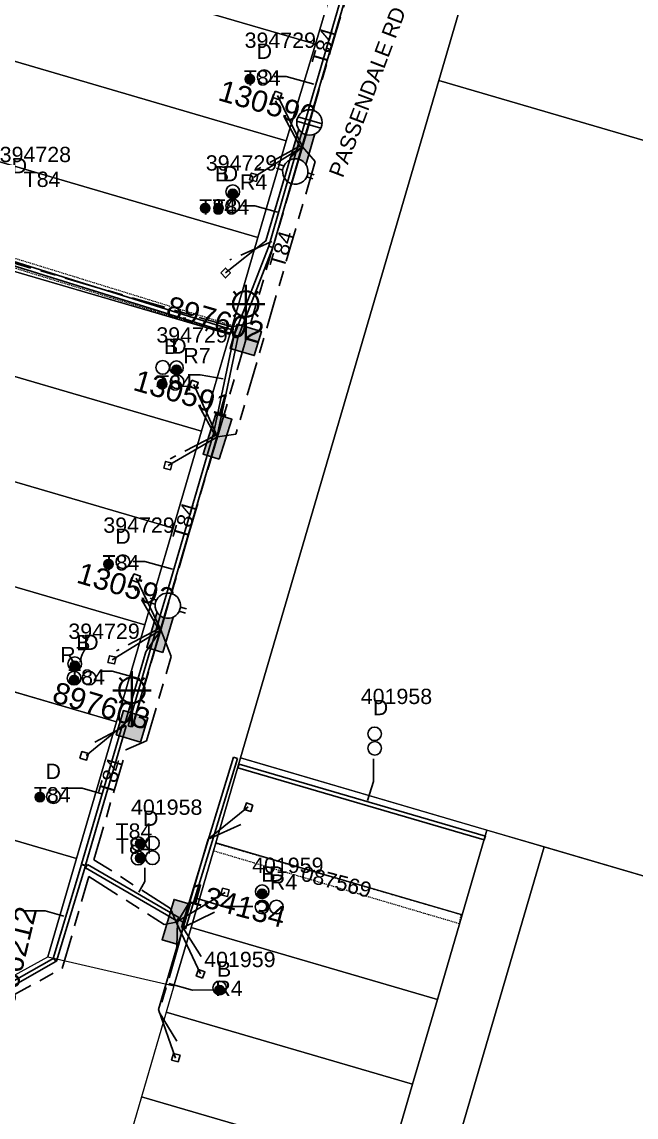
# Model space of a CAD drawing. Header units: metres. Extents: x 302050 to 303650, y 6239465 to 6240758.
# Drawn here: x 302326.7 to 302398.9, y 6239969.4 to 6240098.1 of the extents above; entities that cross this region are included whole.
import ezdxf
from ezdxf.enums import TextEntityAlignment as Align

# ---------------------------------------------------------------- set-up
doc = ezdxf.new("R2010")
doc.units = ezdxf.units.M
for name, pattern in [('Cable Exist UG', [8.2, 4, -1.2, 1.8, -1.2]), ('HIDDEN', [0.375, 0.25, -0.125]), ('HIDDEN2', [0.1875, 0.125, -0.0625])]:
    doc.linetypes.add(name, pattern=pattern)
doc.layers.get('0').update_dxf_attribs({"color": 6})
for name, color, linetype, lineweight in [('Cadastre Land Parcels_SP_EXT', 9, 'Continuous', 5), ('Cadastre Other Property_SP_EXT', 9, 'HIDDEN', 5), ('Cadastre Roads_SP_EXT', 9, 'Continuous', 5)]:
    doc.layers.add(name, color=color, linetype=linetype, lineweight=lineweight)
for name, color, linetype in [('Duct_SP_EXT', 7, 'Continuous'), ('Equip_LV_EXT', 7, 'Continuous'), ('Equip_SP_SL_EXT', 7, 'Continuous'), ('Mains_LV_EXT', 7, 'Continuous'), ('Mains_LV_SL_EXT', 7, 'Continuous'), ('Notes', 7, 'Continuous'), ('Services_SP_EXT', 7, 'Continuous'), ('SupportsUG_SP_LV_EXT', 7, 'Continuous'), ('SupportsUG_SP_LV_SL_EXT', 7, 'Continuous'), ('Trench_SP_EXT', 7, 'Continuous')]:
    doc.layers.add(name, color=color, linetype=linetype)
doc.styles.add('COLUMN_LABEL', font='arial.ttf')
doc.styles.add('iecARIAL', font='arial.ttf', dxfattribs={"height": 2})
doc.styles.add('POLE_LABEL', font='arial.ttf')
doc.styles.get("Standard").update_dxf_attribs({"font": 'arial.ttf'})

# ---------------------------------------------------------------- blocks, each defined once
blk = doc.blocks.new('COLUMN_EXT')
blk.add_hatch(color=256).paths.add_polyline_path([(-1.49, 1.48), (-1.49, -1.49), (1.48, -1.49), (1.48, 1.48)])
blk.add_lwpolyline([(-1.49, -1.49), (1.48, -1.49), (1.48, 1.48), (-1.49, 1.48)], close=True)
for tag, height, style, flags, p in [('ASSET_NUM', 2.5, 'COLUMN_LABEL', 8, (2, 2)), ('STRUCTURE_PLANT_NUMBER', 0.2, 'POLE_LABEL', 9, (1.81, 0.03)), ('STREET_CODE', 0.2, 'COLUMN_LABEL', 9, (1.81, -0.2))]:
    blk.add_attdef(tag, text='', height=height, dxfattribs=dict(style=style, flags=flags)).set_placement(p, align=Align.MIDDLE_LEFT)
at = {"flags": 9}
for tag, p in [('COLUMN_TYPE', (1.81, -0.4)), ('OWNED_BY', (1.81, -0.6)), ('STATE', (1.81, -0.8)), ('USAGE', (1.81, -1)), ('LEGEND', (1.81, -1.2)), ('STREETNAME', (1.81, -1.6)), ('SUBURB', (1.81, -1.8)), ('LOCATION', (1.81, -1.4)), ('NOTES', (1.81, -2))]:
    blk.add_attdef(tag, text='', height=0.2, dxfattribs=at).set_placement(p, align=Align.MIDDLE_LEFT)
at = {"flags": 1}
blk.add_attdef('Z', (1.81, -2.35), '', height=0.2, dxfattribs=at)
blk = doc.blocks.new('PILLAR_EXT')
blk.add_hatch(color=256).paths.add_polyline_path([(-2.475, 0.99), (-2.475, -0.99), (2.475, -0.99), (2.475, 0.99)])
blk.add_lwpolyline([(-2.475, -0.99), (2.475, -0.99), (2.475, 0.99), (-2.475, 0.99)], close=True)
at = {"style": 'iecARIAL', "flags": 8}
blk.add_attdef('ASSET_NUM', (1.5, 3.5), '', height=2.5, dxfattribs=at)
for tag, p, flags in [('OWNED_BY', (0, -0.2), 9), ('STATE', (0, -0.4), 9), ('SUPPORT_TYPE', (0, -0.6), 9), ('USAGE', (0, -0.8), 9), ('LEGEND', (0, -1), 9), ('LOCATION', (0, -1.2), 9), ('NOTES', (0, -1.4), 9), ('STREETNAME', (0, -1.8), 9), ('SUBURB', (0, -2), 1), ('PARENT', (0, -1.6), 9)]:
    blk.add_attdef(tag, p, '', height=0.2, dxfattribs=dict(flags=flags))
blk = doc.blocks.new('DUCT_EXT')
blk.add_circle((0, 0.8), 0.8)
at = {"flags": 1}
blk.add_attdef('Z', (0, 0), '', height=0.2, dxfattribs=at)
at = {"flags": 9}
for tag, p in [('DUCT_CODE', (0, 0)), ('XSECT_TYPE', (0, -0.2)), ('STATE', (0, -0.6)), ('FB_REFERENCE', (0, -0.4)), ('NOTES', (0, -0.8))]:
    blk.add_attdef(tag, text='', height=0.2, dxfattribs=at).set_placement(p, align=Align.MIDDLE_LEFT)
blk = doc.blocks.new('SL_LANTERN_EXT')
at = {"lineweight": 40}
for p, q in [((0, 1.97), (0, 6.47)), ((-1.46, 5.68), (-1.06, 5.28)), ((1.46, 5.68), (1.06, 5.28)), ((-2.25, 4.22), (2.25, 4.22)), ((-1.46, 2.76), (-1.06, 3.16)), ((0, 0), (0, 2.72)), ((1.46, 2.76), (1.06, 3.16))]:
    blk.add_line(p, q, dxfattribs=at)
blk.add_circle((0, 4.22), 1.5, dxfattribs=at)
at = {"style": 'iecARIAL', "flags": 9}
blk.add_attdef('ASSET_NUM', (1.5, 1.5), '', height=2.5, dxfattribs=at)
for tag, p, height, flags in [('CONSTRUCTED_VOLTAGE', (0.98, -0.65), 0.2, 9), ('CONTROL_TYPE', (0.98, -0.85), 0.2, 9), ('LANTERN_PURPOSE', (0.98, -1.05), 0.2, 9), ('LANTERN_TYPE', (0.98, -1.25), 0.2, 9), ('NO_PHASES', (0.98, -1.45), 0.2, 9), ('LNUMBER', (2.18, -3.25), 2.5, 8), ('OPERATING_VOLTAGE', (0.98, -1.65), 0.2, 9), ('ORIENTATION', (0.98, -1.85), 0.2, 9), ('OWNED_BY', (0.98, -2.05), 0.2, 9), ('STATE', (0.98, -2.25), 0.2, 9), ('USAGE', (0.98, -2.45), 0.2, 9), ('CEXIST', (0.98, -2.65), 0.2, 9), ('CNEW', (0.98, -2.85), 0.2, 9), ('CNUMBER', (0.98, -3.05), 0.2, 9), ('CREMOVE', (0.98, -3.25), 0.2, 9), ('CREPLACE', (0.98, -3.45), 0.2, 9), ('LKINGHEIGHT', (0.98, -3.65), 0.2, 9), ('LBRACKET', (0.98, -3.85), 0.2, 9), ('LBRACKETVOCAB', (0.98, -4.05), 0.2, 9), ('LCATEGORY', (0.98, -4.25), 0.2, 9), ('LCHARGE1', (0.98, -4.45), 0.2, 9), ('LCHARGE1PERCENT', (0.98, -4.65), 0.2, 9), ('LCHARGE2', (0.98, -4.85), 0.2, 9), ('LCHARGE2PERCENT', (0.98, -5.05), 0.2, 9), ('LCHARGE3', (0.98, -5.25), 0.2, 9), ('LCHARGE3PERCENT', (0.98, -5.45), 0.2, 9), ('LEXIST', (0.98, -5.65), 0.2, 9), ('LLAMP', (0.98, -5.85), 0.2, 9), ('LLAMPVOCAB', (0.98, -6.05), 0.2, 9), ('LMAST', (0.98, -6.25), 0.2, 9), ('LMASTVOCAB', (0.98, -6.45), 0.2, 9), ('LNEW', (0.98, -6.65), 0.2, 9), ('LANTNUMBER', (0.98, -6.85), 0.2, 9), ('LOUTREACH', (0.98, -7.25), 0.2, 9), ('LOUTREACHVOCAB', (0.98, -7.45), 0.2, 9), ('LRATECODE', (0.98, -7.65), 0.2, 9), ('LREMOVE', (0.98, -7.85), 0.2, 9), ('LREPLACE', (0.98, -8.05), 0.2, 9), ('LTYPE', (0.98, -8.25), 0.2, 9), ('LTYPEVOCAB', (0.98, -8.45), 0.2, 9), ('LEGEND', (0.98, -8.65), 0.2, 9), ('LOCATION', (0.98, -8.85), 0.2, 9), ('NOTES', (0.98, -9.05), 0.2, 9), ('STREETNAME', (0.98, -9.25), 0.2, 9), ('SUBURB', (0.98, -9.45), 0.2, 1)]:
    blk.add_attdef(tag, p, '', height=height, dxfattribs=dict(flags=flags))
blk = doc.blocks.new('CCP_EXT')
at = {"flags": 9}
for tag, p in [('STATE', (0, -1.8)), ('LEGEND', (0, -1.4)), ('LIFE_SUPPORT', (0, -1.6)), ('NOTES', (0, -2))]:
    blk.add_attdef(tag, text='', height=0.2, dxfattribs=at).set_placement(p, align=Align.MIDDLE_LEFT)
blk.add_wipeout([(0, 0.57), (0.57, 0), (0, -0.57), (-0.57, 0)])
blk.add_lwpolyline([(-0.57, 0), (0, 0.57), (0.57, 0), (0, -0.57), (-0.57, 0)])
at = {"flags": 1}
blk.add_attdef('Z', (0, 0), '', height=0.2, dxfattribs=at)
at = {"flags": 9}
for tag, p in [('CCP_TYPE', (0, 0)), ('CONSTRUCTED_VOLTAGE', (0, -0.2)), ('OPERATING_VOLTAGE', (0, -0.6)), ('ORIENTATION', (0, -0.8)), ('OWNED_BY', (0, -1)), ('NO_PHASES', (0, -0.4)), ('USAGE', (0, -1.2))]:
    blk.add_attdef(tag, text='', height=0.2, dxfattribs=at).set_placement(p, align=Align.MIDDLE_LEFT)
blk = doc.blocks.new('LV_UG_LINKS_OPEN_EXT')
for p, q in [((-0.25, 1.47), (-0.25, 2.22)), ((0.25, 1.47), (0.25, 2.22)), ((-0.25, -1.47), (-0.25, -2.22)), ((0.25, -1.47), (0.25, -2.22))]:
    blk.add_line(p, q)
at = {"flags": 9}
for tag, p in [('ACTUAL_STATUS', (0, 0)), ('CONSTRUCTED_VOLTAGE', (0, -0.2)), ('OPERATING_VOLTAGE', (0, -0.6)), ('ORIENTATION', (0, -0.8)), ('STATE', (0, -1)), ('SWITCH_TYPE', (0, -1.2)), ('NO_PHASES', (0, -0.4)), ('USAGE', (0, -1.4)), ('NOTES', (0, -1.6))]:
    blk.add_attdef(tag, text='', height=0.2, dxfattribs=at).set_placement(p, align=Align.MIDDLE_LEFT)
at = {"flags": 1}
blk.add_attdef('Z', (0, 0), '', height=0.2, dxfattribs=at)
blk.add_wipeout([(-0.25, 1.47), (-0.43, 1.43), (-0.61, 1.36), (-0.77, 1.28), (-0.93, 1.17), (-1.07, 1.05), (-1.19, 0.9), (-1.29, 0.75), (-1.38, 0.58), (-1.44, 0.4), (-1.48, 0.22), (-1.49, 0.03), (-1.49, -0.16), (-1.45, -0.34), (-1.4, -0.52), (-1.32, -0.69), (-1.23, -0.85), (-1.11, -1), (-0.98, -1.13), (-0.83, -1.24), (-0.66, -1.34), (-0.49, -1.41), (-0.31, -1.46), (-0.13, -1.49), (0.06, -1.49), (0.25, -1.47), (0.43, -1.43), (0.61, -1.36), (0.77, -1.28), (0.93, -1.17), (1.07, -1.05), (1.19, -0.9), (1.29, -0.75), (1.38, -0.58), (1.44, -0.4), (1.48, -0.22), (1.49, -0.03), (1.49, 0.16), (1.45, 0.34), (1.4, 0.52), (1.32, 0.69), (1.23, 0.85), (1.11, 1), (0.98, 1.13), (0.83, 1.24), (0.66, 1.34), (0.49, 1.41), (0.31, 1.46), (0.13, 1.49), (-0.06, 1.49)])
blk.add_lwpolyline([(0, -1.49, 1), (0, 1.49, 1)], format="xyb", close=True)
blk = doc.blocks.new('LV_UG_LINKS_CLOSED_EXT')
blk.add_wipeout([(-1.06, 1.06), (-1.18, 0.92), (-1.29, 0.76), (-1.37, 0.59), (-1.43, 0.42), (-1.48, 0.23), (-1.49, 0.05), (-1.49, -0.14), (-1.46, -0.33), (-1.41, -0.51), (-1.33, -0.68), (-1.24, -0.84), (-1.12, -0.99), (-0.99, -1.12), (-0.84, -1.24), (-0.68, -1.33), (-0.51, -1.41), (-0.33, -1.46), (-0.14, -1.49), (0.05, -1.49), (0.23, -1.48), (0.42, -1.43), (0.59, -1.37), (0.76, -1.29), (0.92, -1.18), (1.06, -1.06), (1.18, -0.92), (1.29, -0.76), (1.37, -0.59), (1.43, -0.42), (1.48, -0.23), (1.49, -0.05), (1.49, 0.14), (1.46, 0.33), (1.41, 0.51), (1.33, 0.68), (1.24, 0.84), (1.12, 0.99), (0.99, 1.12), (0.84, 1.24), (0.68, 1.33), (0.51, 1.41), (0.33, 1.46), (0.14, 1.49), (-0.05, 1.49), (-0.23, 1.48), (-0.42, 1.43), (-0.59, 1.37), (-0.76, 1.29), (-0.92, 1.18)])
for p, q in [((-0.25, -1.48), (-0.25, 1.48)), ((0.25, -1.48), (0.25, 1.48))]:
    blk.add_line(p, q)
blk.add_circle((0, 0), 1.5)
at = {"flags": 9}
for tag, p in [('ACTUAL_STATUS', (0, 0)), ('CONSTRUCTED_VOLTAGE', (0, -0.2)), ('OPERATING_VOLTAGE', (0, -0.6)), ('ORIENTATION', (0, -0.8)), ('STATE', (0, -1)), ('SWITCH_TYPE', (0, -1.2)), ('NO_PHASES', (0, -0.4)), ('USAGE', (0, -1.4)), ('NOTES', (0, -1.6))]:
    blk.add_attdef(tag, text='', height=0.2, dxfattribs=at).set_placement(p, align=Align.MIDDLE_LEFT)
at = {"flags": 1}
blk.add_attdef('Z', (0, 0), '', height=0.2, dxfattribs=at)
blk = doc.blocks.new('CABLE_LARGE_EXT')
h = blk.add_hatch(color=256)
edge = h.paths.add_edge_path()
edge.add_arc((0, 0.55), 0.55, 0, 360)
blk.add_circle((0, 0.55), 0.55)
at = {"flags": 1}
blk.add_attdef('Z', (0, 0), '', height=0.2, dxfattribs=at)
at = {"flags": 9}
for tag, p in [('COND_CODE', (0, 0)), ('STATE', (0, -0.4)), ('XSECT_SIZE', (0, -0.6)), ('FB_REFERENCE', (0, -0.2)), ('NOTES', (0, -0.8))]:
    blk.add_attdef(tag, text='', height=0.2, dxfattribs=at).set_placement(p, align=Align.MIDDLE_LEFT)

msp = doc.modelspace()

# ---------------------------------------------------------------- linework, layer by layer
at = {"layer": 'Cadastre Land Parcels_SP_EXT', "linetype": 'Continuous'}
for points in [[(302464.39, 6240130.22), (302464.66, 6240131.02), (302464.91, 6240131.82), (302465.04, 6240132.25), (302465.16, 6240132.63), (302465.41, 6240133.44), (302465.67, 6240134.24), (302466.08, 6240138.95), (302464.73, 6240141.84), (302464.08, 6240143.22), (302460.2, 6240145.91), (302403.86, 6240166.11), (302396.52, 6240162.37), (302375.69, 6240091.2), (302446.91, 6240070.36), (302464.39, 6240130.22)], [(302364.34, 6240106.22), (302333.49, 6240115.21), (302330.35, 6240104.47), (302361.19, 6240095.44), (302364.34, 6240106.22)], [(302361.19, 6240095.44), (302330.35, 6240104.47), (302324.67, 6240106.13), (302321.34, 6240094.75), (302357.75, 6240084.1), (302361.19, 6240095.44)], [(302357.75, 6240084.1), (302321.34, 6240094.75), (302319.96, 6240090.04), (302318.01, 6240083.37), (302354.42, 6240072.72), (302357.75, 6240084.1)], [(302446.91, 6240070.36), (302375.69, 6240091.2), (302352.38, 6240011.56), (302423.59, 6239990.71), (302446.91, 6240070.36)], [(302354.42, 6240072.72), (302318.01, 6240083.37), (302315.25, 6240073.95), (302314.67, 6240072), (302351.1, 6240061.34), (302354.42, 6240072.72)], [(302351.1, 6240061.34), (302314.67, 6240072), (302311.34, 6240060.62), (302347.77, 6240049.96), (302351.1, 6240061.34)], [(302347.77, 6240049.96), (302311.34, 6240060.62), (302310.17, 6240056.6), (302308.01, 6240049.24), (302344.45, 6240038.58), (302347.77, 6240049.96)], [(302344.45, 6240038.58), (302308.01, 6240049.24), (302305.27, 6240039.86), (302304.68, 6240037.86), (302341.12, 6240027.2), (302344.45, 6240038.58)], [(302341.12, 6240027.2), (302304.68, 6240037.86), (302301.36, 6240026.48), (302337.79, 6240015.82), (302341.12, 6240027.2)], [(302337.79, 6240015.82), (302312, 6240023.37), (302307.3, 6240007.3), (302333.09, 6239999.75), (302337.79, 6240015.82)], [(302381.32, 6240003.08), (302352.38, 6240011.56), (302349.47, 6240001.6), (302378.41, 6239993.13), (302381.32, 6240003.08)], [(302329.71, 6239988.2), (302333.09, 6239999.75), (302307.3, 6240007.3), (302302.24, 6239989.99), (302322.27, 6239984.13), (302329.71, 6239988.2)], [(302378.41, 6239993.13), (302349.47, 6240001.6), (302346.56, 6239991.65), (302375.5, 6239983.18), (302378.41, 6239993.13)], [(302423.59, 6239990.71), (302388.04, 6240001.12), (302364.75, 6239921.47), (302400.29, 6239911.07), (302423.59, 6239990.71)], [(302375.5, 6239983.18), (302346.56, 6239991.65), (302344.54, 6239984.77), (302343.64, 6239981.69), (302372.59, 6239973.22), (302375.5, 6239983.18)], [(302372.59, 6239973.22), (302343.64, 6239981.69), (302340.73, 6239971.74), (302369.68, 6239963.27), (302372.59, 6239973.22)], [(302369.68, 6239963.27), (302340.73, 6239971.74), (302337.82, 6239961.78), (302366.77, 6239953.31), (302369.68, 6239963.27)]]:
    msp.add_lwpolyline(points, close=True, dxfattribs=at)
at = {"layer": 'Duct_SP_EXT'}
for p, q in [((302362.48, 6240094.98), (302365.63, 6240105.73)), ((302362.94, 6240094.85), (302366.09, 6240105.6)), ((302362.48, 6240094.98), (302362.71, 6240094.91)), ((302362.48, 6240094.98), (302362.71, 6240094.92)), ((302362.94, 6240094.85), (302362.71, 6240094.92)), ((302362.94, 6240094.85), (302362.71, 6240094.91)), ((302359.12, 6240083.51), (302359.35, 6240083.45)), ((302359.12, 6240083.51), (302359.35, 6240083.45)), ((302359.58, 6240083.38), (302359.35, 6240083.45)), ((302359.58, 6240083.38), (302359.35, 6240083.45)), ((302352.04, 6240060.95), (302356.16, 6240071.56)), ((302355.7, 6240071.71), (302355.93, 6240071.64)), ((302356.16, 6240071.56), (302355.93, 6240071.64)), ((302351.26, 6240061.43), (302351.33, 6240061.66)), ((302351.4, 6240061.89), (302351.33, 6240061.66)), ((302349.15, 6240049.51), (302351.59, 6240061.04)), ((302349.62, 6240049.41), (302352.06, 6240060.94)), ((302351.59, 6240061.04), (302351.82, 6240060.99)), ((302351.6, 6240061.12), (302351.82, 6240061.04)), ((302352.04, 6240060.95), (302351.82, 6240061.04)), ((302352.06, 6240060.94), (302351.82, 6240060.99)), ((302349.15, 6240049.53), (302349.38, 6240049.46)), ((302349.15, 6240049.51), (302349.38, 6240049.46)), ((302349.62, 6240049.41), (302349.38, 6240049.46)), ((302349.61, 6240049.39), (302349.38, 6240049.46)), ((302339.63, 6240015.21), (302342.95, 6240026.65)), ((302342.95, 6240026.65), (302342.72, 6240026.72)), ((302342.95, 6240026.65), (302342.72, 6240026.72)), ((302338.49, 6240015.44), (302338.72, 6240015.38)), ((302338.95, 6240015.31), (302338.72, 6240015.38)), ((302339.17, 6240015.34), (302339.4, 6240015.28)), ((302339.63, 6240015.21), (302339.4, 6240015.28)), ((302351.55, 6240011.64), (302351.78, 6240011.57)), ((302352.01, 6240011.5), (302351.78, 6240011.57)), ((302352.07, 6240010.39), (302352.14, 6240010.62)), ((302352.2, 6240010.85), (302352.14, 6240010.62)), ((302381.15, 6240002.39), (302381.08, 6240002.16)), ((302381.01, 6240001.93), (302381.08, 6240002.16)), ((302330.35, 6239988.01), (302333.68, 6239999.03)), ((302330.75, 6239987.68), (302334.14, 6239998.89)), ((302333.68, 6239999.03), (302333.91, 6239998.96)), ((302333.7, 6239999.08), (302333.93, 6239999.01)), ((302334.14, 6239998.89), (302333.91, 6239998.96)), ((302334.16, 6239998.95), (302333.93, 6239999.01)), ((302334.16, 6239998.64), (302334.28, 6239998.85)), ((302344.88, 6239992.42), (302334.16, 6239998.64)), ((302334.4, 6239999.05), (302334.28, 6239998.85)), ((302345.12, 6239992.83), (302334.4, 6239999.05)), ((302344.88, 6239992.42), (302345, 6239992.63)), ((302345.12, 6239992.83), (302345, 6239992.63)), ((302345.45, 6239991.63), (302345.68, 6239991.56)), ((302345.91, 6239991.49), (302345.68, 6239991.56)), ((302322.59, 6239983.6), (302330.43, 6239988.05)), ((302322.67, 6239983.09), (302330.67, 6239987.64)), ((302330.43, 6239988.05), (302330.35, 6239988.01)), ((302330.35, 6239988.01), (302330.55, 6239987.85)), ((302330.43, 6239988.05), (302330.55, 6239987.85)), ((302330.67, 6239987.64), (302330.55, 6239987.85)), ((302330.75, 6239987.68), (302330.55, 6239987.85)), ((302330.67, 6239987.64), (302330.75, 6239987.68))]:
    msp.add_line(p, q, dxfattribs=at)
for points in [[(302356.33, 6240091.64), (302357.73, 6240091.64), (302360.99, 6240090.75)], [(302352.65, 6240076.47), (302354.04, 6240076.47), (302356.71, 6240075.7)], [(302346.23, 6240056.59), (302347.62, 6240056.59), (302350.35, 6240056.13)], [(302339.74, 6240034.65), (302341.13, 6240034.65), (302344.39, 6240033.76)], [(302335.89, 6240021.76), (302337.28, 6240021.76), (302340.54, 6240020.87)], [(302368, 6240011.46), (302368.01, 6240008.78), (302367.3, 6240006.57)], [(302331.34, 6240008.02), (302333.77, 6240008.02), (302336.08, 6240007.34)], [(302341.13, 6239998.65), (302341.13, 6239997.05), (302340.42, 6239995.79)], [(302353.8, 6239994.11), (302350.39, 6239994.11), (302347.26, 6239995.06)], [(302326.84, 6239993.58), (302329.43, 6239993.59), (302331.61, 6239992.96)], [(302349.14, 6239984.3), (302346.71, 6239984.29), (302343.96, 6239985.07)]]:
    msp.add_lwpolyline(points, dxfattribs=at)
at = {"layer": 'Mains_LV_EXT', "linetype": 'Cable Exist UG'}
msp.add_lwpolyline([(302301.74, 6239988.04), (302301.93, 6239985.9), (302301.93, 6239985.9), (302322.19, 6239979.95), (302324.23, 6239982.89), (302324.23, 6239982.89), (302331.42, 6239986.83), (302334.55, 6239997.65), (302343.4, 6239991.99), (302344.81, 6239992.28)], dxfattribs=at)
at = {"layer": 'Mains_LV_SL_EXT', "linetype": 'Cable Exist UG'}
for points in [[(302349.66, 6240049.32), (302352.99, 6240060.69)], [(302343, 6240026.63), (302339.71, 6240015.3)]]:
    msp.add_lwpolyline(points, dxfattribs=at)
at = {"layer": 'Trench_SP_EXT', "linetype": 'Cable Exist UG'}
for points in [[(302356.07, 6240072.25), (302351.13, 6240070.1)], [(302351.44, 6240061.64), (302351.52, 6240061.07)], [(302348.75, 6240002.09), (302352.69, 6240003.86)], [(302345.73, 6239991.67), (302349.54, 6239993.57)], [(302345, 6239992.63), (302345.83, 6239992.14)], [(302345.65, 6239991.67), (302345.1, 6239989.58), (302345.1, 6239989.58), (302342.8, 6239981.68), (302345.12, 6239977.87)], [(302345.61, 6239991.63), (302348.01, 6239987.8)]]:
    msp.add_lwpolyline(points, dxfattribs=at)

# ---------------------------------------------------------------- block references
at = {"layer": 'Duct_SP_EXT'}
for name, p in [('CABLE_LARGE_EXT', (302353.45, 6240090.79)), ('DUCT_EXT', (302355.15, 6240090.82)), ('DUCT_EXT', (302351.46, 6240077.31)), ('CABLE_LARGE_EXT', (302351.46, 6240077.31)), ('DUCT_EXT', (302351.46, 6240075.66)), ('CABLE_LARGE_EXT', (302348.22, 6240075.63)), ('CABLE_LARGE_EXT', (302349.77, 6240075.63)), ('DUCT_EXT', (302343.23, 6240056.66)), ('DUCT_EXT', (302344.85, 6240056.63)), ('CABLE_LARGE_EXT', (302344.85, 6240056.63)), ('DUCT_EXT', (302344.92, 6240054.97)), ('CABLE_LARGE_EXT', (302343.15, 6240054.94)), ('CABLE_LARGE_EXT', (302336.86, 6240033.8)), ('DUCT_EXT', (302338.55, 6240033.83)), ('DUCT_EXT', (302332.89, 6240021.83)), ('DUCT_EXT', (302332.82, 6240020.15)), ('CABLE_LARGE_EXT', (302332.89, 6240021.83)), ('DUCT_EXT', (302334.58, 6240020.14)), ('CABLE_LARGE_EXT', (302332.82, 6240020.15)), ('DUCT_EXT', (302354.9, 6239993.25)), ('DUCT_EXT', (302356.59, 6239993.24))]:
    msp.add_blockref(name, p, dxfattribs=at)
for name, p, rotation in [('DUCT_EXT', (302368.93, 6240014.4), 90.16136329840982), ('DUCT_EXT', (302368.94, 6240012.7), 90.16136329840982), ('CABLE_LARGE_EXT', (302328.8, 6240006.41), 0.1706994864804443), ('DUCT_EXT', (302330.39, 6240006.23), 0.2123217188264166), ('DUCT_EXT', (302342.82, 6240001.55), 89.9508370394316), ('DUCT_EXT', (302341.14, 6240001.48), 89.9508370394316), ('CABLE_LARGE_EXT', (302341.14, 6240001.48), 89.62381792495289), ('DUCT_EXT', (302341.14, 6239999.79), 89.9508370394316), ('CABLE_LARGE_EXT', (302341.14, 6239999.79), 90.19269190617683), ('DUCT_EXT', (302342.82, 6239999.83), 89.9508370394316), ('DUCT_EXT', (302354.9, 6239995.05), 358.8666968666377), ('CABLE_LARGE_EXT', (302354.9, 6239995.05), 358.5359993603493), ('DUCT_EXT', (302349.9, 6239983.74), 358.8666968666377), ('CABLE_LARGE_EXT', (302349.9, 6239983.74), 358.5359993603493)]:
    msp.add_blockref(name, p, dxfattribs=dict(at, rotation=rotation))
at = {"layer": 'Equip_SP_SL_EXT'}
for p in [(302352.99, 6240060.69), (302339.61, 6240015.29)]:
    msp.add_blockref('SL_LANTERN_EXT', p, dxfattribs=at)
at = {"layer": 'SupportsUG_SP_LV_EXT'}
ref = msp.add_blockref('PILLAR_EXT', (302359.64, 6240083.37), dxfattribs=dict(at, rotation=73.90450177438044))
ref.add_attrib('ASSET_NUM', '130590', dxfattribs={"layer": '0', "height": 2.5, "rotation": 343.9045, "style": 'iecARIAL'}).set_placement((302361.14, 6240086.87), align=Align.MIDDLE_RIGHT)
ref = msp.add_blockref('PILLAR_EXT', (302349.66, 6240049.32), dxfattribs=dict(at, rotation=72.41356460111209))
ref.add_attrib('ASSET_NUM', '130591', dxfattribs={"layer": '0', "height": 2.5, "rotation": 343.9652, "style": 'iecARIAL'}).set_placement((302351.16, 6240052.82), align=Align.MIDDLE_RIGHT)
ref = msp.add_blockref('PILLAR_EXT', (302343, 6240026.63), dxfattribs=dict(at, rotation=73.6612109633671))
ref.add_attrib('ASSET_NUM', '130592', dxfattribs={"layer": '0', "height": 2.5, "rotation": 343.6612, "style": 'iecARIAL'}).set_placement((302344.5, 6240030.13), align=Align.MIDDLE_RIGHT)
ref = msp.add_blockref('PILLAR_EXT', (302344.81, 6239992.28), dxfattribs=dict(at, rotation=73.28398653039683))
ref.add_attrib('ASSET_NUM', '134134', dxfattribs={"layer": '0', "height": 2.5, "rotation": 345.1101, "style": 'iecARIAL'}).set_placement((302346.31, 6239995.78), align=Align.MIDDLE_LEFT)
at = {"layer": 'SupportsUG_SP_LV_SL_EXT'}
ref = msp.add_blockref('COLUMN_EXT', (302352.99, 6240060.69), dxfattribs=dict(at, rotation=253.661210931363))
ref.add_attrib('ASSET_NUM', '897602', dxfattribs={"layer": '0', "height": 2.5, "rotation": 343.6612, "style": 'COLUMN_LABEL'}).set_placement((302354.99, 6240061.44), align=Align.MIDDLE_RIGHT)
ref = msp.add_blockref('COLUMN_EXT', (302339.61, 6240015.29), dxfattribs=dict(at, rotation=73.3278572181066))
ref.add_attrib('ASSET_NUM', '897603', dxfattribs={"layer": '0', "height": 2.5, "rotation": 343.3279, "style": 'COLUMN_LABEL'}).set_placement((302341.61, 6240016.04), align=Align.MIDDLE_RIGHT)
ref = msp.add_blockref('COLUMN_EXT', (302321.29, 6239982.22), dxfattribs=dict(at, rotation=340.8427589313727))
ref.add_attrib('ASSET_NUM', '906212', dxfattribs={"layer": '0', "height": 2.5, "rotation": 76.3434, "style": 'COLUMN_LABEL'}).set_placement((302323.29, 6239982.97), align=Align.TOP_LEFT)

# ---------------------------------------------------------------- texts
at = {"layer": 'Cadastre Other Property_SP_EXT'}
msp.add_text('087569', height=1.8, rotation=345.587, dxfattribs=at).set_placement((302359.35, 6239997.19))
at = {"layer": 'Duct_SP_EXT'}
for s, p in [('394729', (302352.85, 6240095.02)), ('D', (302354.26, 6240093.72)), ('394728', (302324.07, 6240081.59)), ('394729', (302348.29, 6240080.59)), ('D', (302325.48, 6240080.28)), ('B', (302349.35, 6240079.32)), ('D', (302350.28, 6240079.33)), ('T84', (302326.88, 6240078.67)), ('T84', (302347.52, 6240075.43)), ('T84', (302349.07, 6240075.43)), ('394729', (302342.48, 6240060.38)), ('B', (302343.38, 6240059.04)), ('D', (302344.22, 6240059.08)), ('R7', (302345.65, 6240057.95)), ('394729', (302336.25, 6240038.03)), ('D', (302337.66, 6240036.73)), ('394729', (302332.14, 6240025.56)), ('B', (302333.05, 6240024.21)), ('D', (302333.88, 6240024.26)), ('R7', (302331.18, 6240022.81)), ('401958', (302366.5, 6240017.9)), ('D', (302367.91, 6240016.59)), ('D', (302329.45, 6240009.09)), ('T84', (302328.08, 6240006.34)), ('401958', (302339.5, 6240004.88)), ('D', (302340.91, 6240003.58)), ('T84', (302337.68, 6240002.07)), ('T84', (302337.72, 6240000.31)), ('401959', (302353.73, 6239998.05)), ('B', (302354.81, 6239997.02)), ('D', (302355.71, 6239997.04)), ('R4', (302355.82, 6239996.07)), ('401959', (302348.1, 6239986.98)), ('B', (302349.6, 6239985.85)), ('R4', (302349.41, 6239983.59))]:
    msp.add_text(s, height=1.8, dxfattribs=at).set_placement(p)
at = {"layer": 'Mains_LV_EXT'}
for rotation, p in [(73.6614, (302362.41, 6240092.84)), (73.7692, (302357.47, 6240069)), (73.6612, (302346.06, 6240037.05)), (73.7248, (302337.32, 6240007.04))]:
    msp.add_text('T84', height=1.8, rotation=rotation, dxfattribs=at).set_placement(p)
at = {"layer": 'Notes'}
msp.add_text('PASSENDALE RD', height=1.8, rotation=69.2631, dxfattribs=at).set_placement((302364.38, 6240079.65))

# ---------------------------------------------------------------- next in the draw order: block references
at = {"layer": 'Services_SP_EXT'}
for p, rotation in [((302356.7, 6240089.42), 295.9045017409904), ((302353.93, 6240079.81), 31.90450164987707), ((302346.88, 6240055.45), 294.4135647229169), ((302343.86, 6240045.92), 30.41356473614674), ((302340.09, 6240032.69), 295.6612108482567), ((302337.28, 6240023.1), 31.66121099871718), ((302334.01, 6240011.81), 28.30490850488043), ((302353.32, 6240005.77), 205.9399932004333), ((302350.56, 6239995.76), 211.2198497071172), ((302347.68, 6239986.19), 115.2198495560985), ((302344.77, 6239976.35), 119.9795830698504)]:
    msp.add_blockref('CCP_EXT', p, dxfattribs=dict(at, rotation=rotation))
msp.add_blockref('CCP_EXT', (302350.61, 6240068.56), dxfattribs=at)

# ---------------------------------------------------------------- next in the draw order: linework, layer by layer
at = {"layer": 'Cadastre Other Property_SP_EXT', "linetype": 'HIDDEN2'}
for points in [[(302289.51, 6240081.5), (302289.2, 6240080.44), (302351.13, 6240061.36), (302351.43, 6240062.37), (302289.51, 6240081.5)], [(302349.46, 6240001.52), (302349.2, 6240000.66), (302378.1, 6239992.1), (302378.31, 6239993.13), (302349.46, 6240001.52)]]:
    msp.add_lwpolyline(points, close=True, dxfattribs=at)
at = {"layer": 'Cadastre Roads_SP_EXT', "linetype": 'Continuous'}
msp.add_lwpolyline([(302364.34, 6240106.22), (302361.19, 6240095.44), (302357.75, 6240084.1), (302354.42, 6240072.72), (302351.1, 6240061.34), (302347.77, 6240049.96), (302344.45, 6240038.58), (302341.12, 6240027.2), (302337.79, 6240015.82), (302333.09, 6239999.75), (302329.71, 6239988.2), (302344.54, 6239984.77), (302346.56, 6239991.65), (302346.56, 6239991.65), (302349.47, 6240001.6), (302352.38, 6240011.56), (302375.69, 6240091.2), (302396.52, 6240162.37)], dxfattribs=at)
msp.add_lwpolyline([(302358.85, 6239901.32), (302364.75, 6239921.47), (302388.04, 6240001.12), (302381.32, 6240003.08), (302378.41, 6239993.13), (302375.5, 6239983.18), (302372.59, 6239973.22), (302369.68, 6239963.27), (302366.77, 6239953.31), (302363.86, 6239943.36), (302360.94, 6239933.4), (302358.03, 6239923.43), (302347.75, 6239888.32), (302354.45, 6239886.29), (302358.85, 6239901.32)], close=True, dxfattribs=at)
at = {"layer": 'Duct_SP_EXT'}
for p, q in [((302351.4, 6240061.89), (302289.39, 6240081.27)), ((302351.26, 6240061.43), (302289.25, 6240080.81)), ((302351.6, 6240061.12), (302355.7, 6240071.71)), ((302333.7, 6239999.08), (302338.49, 6240015.44)), ((302334.16, 6239998.95), (302338.95, 6240015.31)), ((302345.45, 6239991.63), (302351.55, 6240011.64)), ((302345.91, 6239991.49), (302352.01, 6240011.5)), ((302352.07, 6240010.39), (302381.01, 6240001.93)), ((302352.2, 6240010.85), (302381.15, 6240002.39))]:
    msp.add_line(p, q, dxfattribs=at)
at = {"layer": 'Mains_LV_EXT', "linetype": 'Cable Exist UG'}
msp.add_lwpolyline([(302344.81, 6239992.28), (302344.16, 6239993.88), (302344.16, 6239993.88), (302335.15, 6239999.61), (302335.15, 6239999.61), (302338.91, 6240012.5), (302341.33, 6240013.57), (302341.33, 6240013.57), (302344.23, 6240023.49), (302343, 6240026.63)], dxfattribs=at)
at = {"layer": 'Services_SP_EXT'}
for points in [[(302349.66, 6240049.32), (302346.88, 6240055.45)], [(302349.66, 6240049.32), (302343.86, 6240045.92)], [(302342.99, 6240026.59), (302341.25, 6240024.02), (302341.25, 6240024.02), (302338.78, 6240015.57), (302334.25, 6240011.87)], [(302343, 6240026.63), (302337.28, 6240023.1)], [(302344.84, 6239992.12), (302346.47, 6239994.77), (302346.47, 6239994.77), (302348.58, 6240002.01), (302353.28, 6240005.81)], [(302344.81, 6239992.28), (302350.56, 6239995.76)], [(302344.95, 6239992.33), (302344.88, 6239989.33), (302344.88, 6239989.33), (302342.74, 6239981.99), (302344.74, 6239976.28)], [(302344.81, 6239992.28), (302347.68, 6239986.19)]]:
    msp.add_lwpolyline(points, dxfattribs=at)
at = {"layer": 'Trench_SP_EXT', "linetype": 'Cable Exist UG'}
for points in [[(302359.35, 6240083.45), (302356.49, 6240088.8)], [(302359.35, 6240083.45), (302354.14, 6240080.63)], [(302349.38, 6240049.46), (302346.72, 6240054.41)], [(302349.38, 6240049.46), (302344.09, 6240046.71)], [(302342.72, 6240026.72), (302339.86, 6240031.68)], [(302342.72, 6240026.72), (302337.79, 6240024.16)], [(302338.78, 6240015.3), (302334.79, 6240013.19)]]:
    msp.add_lwpolyline(points, dxfattribs=at)

# ---------------------------------------------------------------- next in the draw order: texts
at = {"layer": 'Duct_SP_EXT'}
for s, p in [('T84', (302352.75, 6240090.59)), ('R4', (302352.3, 6240078.36)), ('T84', (302342.45, 6240054.74)), ('T84', (302336.16, 6240033.6)), ('T84', (302332.11, 6240020.17))]:
    msp.add_text(s, height=1.8, dxfattribs=at).set_placement(p)

# ---------------------------------------------------------------- next in the draw order: block references
at = {"layer": 'Equip_LV_EXT'}
for name, p, rotation in [('LV_UG_LINKS_CLOSED_EXT', (302360.47, 6240086.25), 73.90450177438044), ('LV_UG_LINKS_OPEN_EXT', (302358.81, 6240080.49), 73.90450177438044), ('LV_UG_LINKS_OPEN_EXT', (302343.83, 6240029.46), 253.6612131297109)]:
    msp.add_blockref(name, p, dxfattribs=dict(at, rotation=rotation))

# ---------------------------------------------------------------- next in the draw order: linework, layer by layer
at = {"layer": 'Duct_SP_EXT'}
for p, q in [((302359.12, 6240083.51), (302362.48, 6240094.98)), ((302359.58, 6240083.38), (302362.94, 6240094.85)), ((302355.7, 6240071.71), (302359.12, 6240083.51)), ((302356.16, 6240071.56), (302359.58, 6240083.38)), ((302342.49, 6240026.79), (302349.15, 6240049.53)), ((302342.95, 6240026.65), (302349.61, 6240049.39)), ((302339.17, 6240015.34), (302342.49, 6240026.79)), ((302342.49, 6240026.79), (302342.72, 6240026.72)), ((302342.49, 6240026.79), (302342.72, 6240026.72))]:
    msp.add_line(p, q, dxfattribs=at)
at = {"layer": 'Mains_LV_EXT', "linetype": 'Cable Exist UG'}
for points in [[(302359.64, 6240083.37), (302360.5, 6240086.33), (302360.5, 6240086.33), (302363, 6240094.83), (302366.15, 6240105.58)], [(302359.64, 6240083.37), (302358.83, 6240080.62), (302358.83, 6240080.62), (302353.58, 6240062.71), (302351.35, 6240062.22), (302351.35, 6240062.22), (302314.93, 6240072.9), (302289.2, 6240080.44), (302285.19, 6240081.03), (302285.19, 6240081.03), (302281.75, 6240069.27), (302283.23, 6240067.19)], [(302359.64, 6240083.37), (302361.15, 6240081.65), (302361.15, 6240081.65), (302351.83, 6240049.62), (302349.66, 6240049.32)], [(302349.66, 6240049.32), (302346.27, 6240037.78), (302346.27, 6240037.78), (302342.95, 6240026.45)]]:
    msp.add_lwpolyline(points, dxfattribs=at)
at = {"layer": 'Services_SP_EXT'}
for points in [[(302359.64, 6240083.37), (302356.7, 6240089.42)], [(302359.64, 6240083.37), (302358.24, 6240082.17), (302358.24, 6240082.17), (302355.36, 6240072.34), (302350.61, 6240068.56)], [(302359.64, 6240083.37), (302353.93, 6240079.81)], [(302343, 6240026.63), (302340.09, 6240032.69)]]:
    msp.add_lwpolyline(points, dxfattribs=at)

doc.saveas('drawing.dxf')
